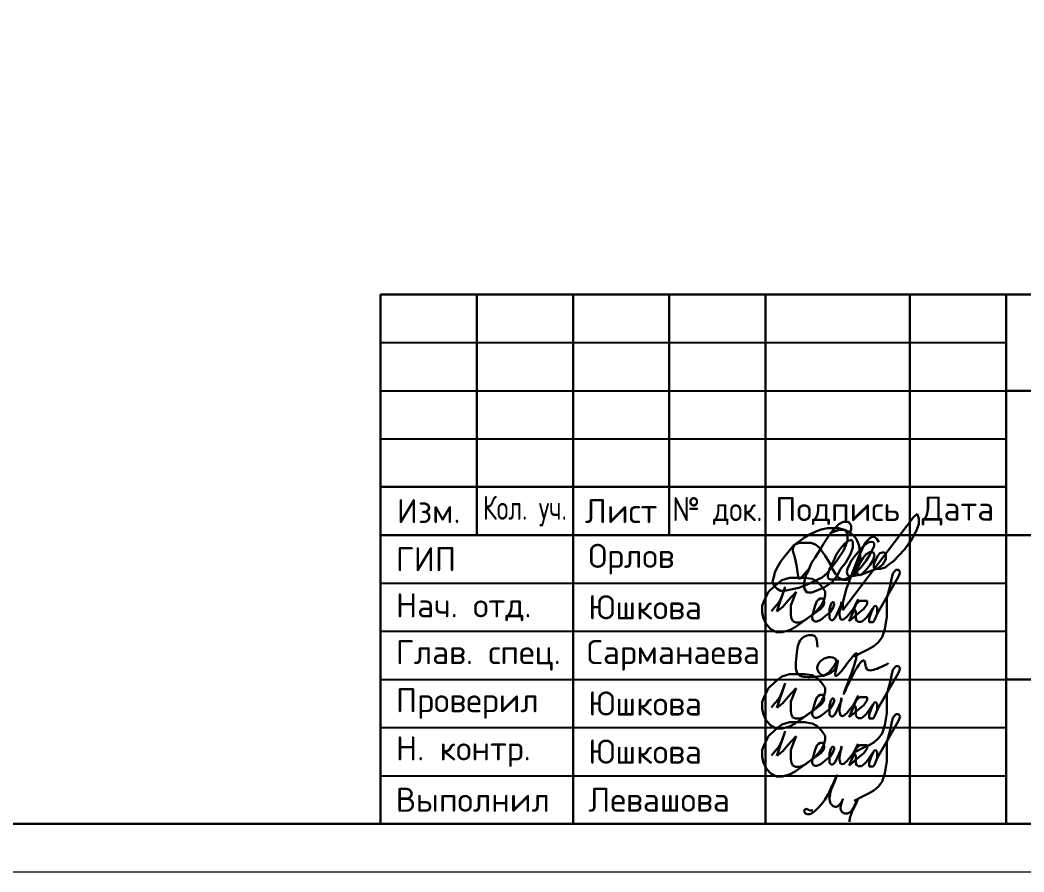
# Model space of a CAD drawing. Extents: x -965262 to 1142518, y -357520 to 71675.
# Drawn here: x 242523 to 252953, y -240088 to -231237 of the extents above; entities that cross this region are included whole.
import ezdxf

# ---------------------------------------------------------------- set-up
doc = ezdxf.new("R2010")
doc.units = 0
doc.header["$LTSCALE"] = 10
doc.layers.get('0').update_dxf_attribs({"linetype": 'CONTINUOUS', "lineweight": 30})
doc.layers.add('Ростверк', color=155, linetype='CONTINUOUS', lineweight=40)
doc.layers.add('светиль', color=40, linetype='CONTINUOUS', lineweight=30)
doc.styles.add('GOST 2.304', font='isocpeur.ttf', dxfattribs={"width": 0.75, "height": 250})

# ---------------------------------------------------------------- blocks, each defined once
blk = doc.blocks.new('12314')
at = {"layer": 'светиль', "color": 7}
for p, q in [((-140554.16, -9024.02), (-140563.33, -9036.08)), ((-140553.68, -9023.57), (-140554.16, -9024.02)), ((-140553.48, -9024.17), (-140553.68, -9023.57)), ((-140553.48, -9024.93), (-140553.48, -9024.17)), ((-140563.31, -9024.63), (-140563.86, -9024.92)), ((-140562.63, -9024.63), (-140563.31, -9024.63)), ((-140562.25, -9025.09), (-140562.63, -9024.63))]:
    blk.add_line(p, q, dxfattribs=at)
at = {"layer": 'светиль', "color": 7, "lineweight": 30}
for p, q in [((-140566.15, -9025.6), (-140566.84, -9025.89)), ((-140565.34, -9025.42), (-140566.15, -9025.6)), ((-140564.57, -9025.42), (-140565.34, -9025.42)), ((-140563.83, -9025.64), (-140564.97, -9026.08)), ((-140564.33, -9025.41), (-140564.8, -9025.96)), ((-140563.88, -9025.42), (-140564.57, -9025.42)), ((-140563.86, -9024.92), (-140564.33, -9025.41)), ((-140563.17, -9025.64), (-140563.88, -9025.42)), ((-140563.03, -9025.64), (-140563.83, -9025.64)), ((-140562.54, -9025.9), (-140563.17, -9025.64)), ((-140562.73, -9026.18), (-140563.03, -9025.64)), ((-140562.48, -9026.16), (-140562.25, -9025.58)), ((-140562.25, -9025.58), (-140562.25, -9025.09)), ((-140553.84, -9025.85), (-140553.48, -9024.93)), ((-140568.33, -9026.67), (-140568.97, -9027.12)), ((-140567.57, -9026.24), (-140568.33, -9026.67)), ((-140566.84, -9025.89), (-140567.57, -9026.24)), ((-140565.26, -9026.56), (-140565.84, -9027.49)), ((-140564.8, -9025.96), (-140565.26, -9026.56)), ((-140563.2, -9028.3), (-140562.73, -9027.06)), ((-140562.64, -9027.1), (-140563.14, -9027.49)), ((-140562.73, -9027.06), (-140562.73, -9026.18)), ((-140562.21, -9026.96), (-140562.64, -9027.1)), ((-140561.96, -9026.39), (-140562.54, -9025.9)), ((-140562.06, -9027.2), (-140562.21, -9026.96)), ((-140561.57, -9026.86), (-140561.96, -9026.39)), ((-140561.27, -9027.61), (-140561.57, -9026.86)), ((-140560.44, -9027.33), (-140559.85, -9026.75)), ((-140559.85, -9026.75), (-140559.52, -9026.57)), ((-140559.52, -9026.57), (-140559.22, -9026.57)), ((-140559.22, -9026.57), (-140558.92, -9026.81)), ((-140558.92, -9026.81), (-140558.69, -9027.25)), ((-140554.82, -9027.5), (-140554.34, -9026.8)), ((-140554.34, -9026.8), (-140553.84, -9025.85)), ((-140570.3, -9028.39), (-140571.04, -9029.28)), ((-140569.69, -9027.65), (-140570.3, -9028.39)), ((-140569.86, -9028.04), (-140569.59, -9027.58)), ((-140569.86, -9028.4), (-140569.86, -9028.04)), ((-140569.59, -9029.26), (-140569.86, -9028.4)), ((-140568.97, -9027.12), (-140569.69, -9027.65)), ((-140569.59, -9027.58), (-140568.96, -9027.35)), ((-140568.96, -9027.35), (-140568.18, -9027.35)), ((-140568.18, -9027.35), (-140567.49, -9027.35)), ((-140567.49, -9027.35), (-140566.88, -9027.58)), ((-140566.24, -9028.17), (-140566.92, -9029.25)), ((-140566.88, -9027.58), (-140566.44, -9027.96)), ((-140566.44, -9027.96), (-140566.02, -9028.46)), ((-140565.84, -9027.49), (-140566.24, -9028.17)), ((-140564.18, -9029.72), (-140563.2, -9028.3)), ((-140563.64, -9028.1), (-140564.16, -9028.81)), ((-140563.14, -9027.49), (-140563.64, -9028.1)), ((-140562.35, -9028.81), (-140562.06, -9027.96)), ((-140562.06, -9027.96), (-140562.06, -9027.2)), ((-140560.77, -9027.9), (-140561.87, -9029.18)), ((-140561.11, -9028.6), (-140561.27, -9027.61)), ((-140561.23, -9029), (-140560.44, -9027.33)), ((-140560.4, -9027.57), (-140560.77, -9027.9)), ((-140560.04, -9027.3), (-140560.4, -9027.57)), ((-140559.71, -9027.2), (-140560.04, -9027.3)), ((-140559.94, -9029.04), (-140559.56, -9028.37)), ((-140559.42, -9027.27), (-140559.71, -9027.2)), ((-140559.56, -9028.37), (-140559.27, -9027.77)), ((-140559.27, -9027.42), (-140559.42, -9027.27)), ((-140559.27, -9027.77), (-140559.27, -9027.42)), ((-140556.76, -9029.71), (-140555.38, -9028.26)), ((-140555.38, -9028.26), (-140554.82, -9027.5)), ((-140571.04, -9029.28), (-140571.46, -9029.82)), ((-140569.36, -9030.25), (-140569.59, -9029.26)), ((-140566.92, -9029.25), (-140567.41, -9029.95)), ((-140566.02, -9028.46), (-140565.66, -9029.03)), ((-140565.66, -9029.03), (-140565.26, -9029.64)), ((-140565.26, -9029.64), (-140564.95, -9030.14)), ((-140564.4, -9029.32), (-140564.7, -9029.97)), ((-140564.16, -9028.81), (-140564.4, -9029.32)), ((-140562.97, -9029.89), (-140562.35, -9028.81)), ((-140561.87, -9029.18), (-140562.3, -9029.77)), ((-140562.02, -9030.97), (-140561.23, -9029)), ((-140561.33, -9030.12), (-140561.11, -9029.29)), ((-140561.11, -9029.29), (-140561.11, -9028.6)), ((-140560.71, -9029.29), (-140561.09, -9029.88)), ((-140560.32, -9028.83), (-140560.71, -9029.29)), ((-140560.36, -9029.73), (-140559.94, -9029.04)), ((-140559.82, -9028.54), (-140560.32, -9028.83)), ((-140559.41, -9028.54), (-140559.82, -9028.54)), ((-140559.8, -9030.21), (-140559.41, -9029.59)), ((-140559.25, -9028.91), (-140559.41, -9028.54)), ((-140559.41, -9029.59), (-140559.25, -9028.91)), ((-140559.16, -9029.68), (-140559.34, -9030.17)), ((-140558.8, -9029.03), (-140559.16, -9029.68)), ((-140558.54, -9028.69), (-140558.8, -9029.03)), ((-140558.03, -9028.57), (-140558.54, -9028.69)), ((-140558.16, -9030.16), (-140557.76, -9029.45)), ((-140557.76, -9028.86), (-140558.03, -9028.57)), ((-140557.76, -9029.45), (-140557.76, -9028.86)), ((-140557.36, -9030.17), (-140556.76, -9029.71)), ((-140571.77, -9030.41), (-140572.17, -9031.14)), ((-140571.46, -9029.82), (-140571.77, -9030.41)), ((-140569.1, -9031.98), (-140569.36, -9030.25)), ((-140567.67, -9030.62), (-140568.83, -9031.98)), ((-140567.85, -9031.02), (-140568.11, -9031.44)), ((-140567.41, -9029.95), (-140567.85, -9031.02)), ((-140565.39, -9031.3), (-140564.18, -9029.72)), ((-140565.07, -9030.79), (-140565.22, -9031.17)), ((-140564.92, -9030.46), (-140565.1, -9030.81)), ((-140564.95, -9030.14), (-140564.67, -9030.77)), ((-140564.7, -9029.97), (-140564.92, -9030.46)), ((-140564.67, -9030.77), (-140564.3, -9031.38)), ((-140564.05, -9031.53), (-140563.69, -9030.8)), ((-140563.69, -9030.8), (-140562.97, -9029.89)), ((-140562.85, -9033.28), (-140562.02, -9030.97)), ((-140562.72, -9030.69), (-140562.83, -9031.1)), ((-140562.54, -9030.28), (-140562.72, -9030.69)), ((-140562.3, -9029.77), (-140562.54, -9030.28)), ((-140561.96, -9031.29), (-140561.61, -9030.7)), ((-140561.91, -9031.51), (-140560.99, -9030.54)), ((-140561.61, -9030.7), (-140561.33, -9030.12)), ((-140561.38, -9030.53), (-140561.5, -9030.94)), ((-140561.5, -9030.94), (-140561.5, -9031.27)), ((-140561.09, -9029.88), (-140561.38, -9030.53)), ((-140560.99, -9030.54), (-140560.36, -9029.73)), ((-140560.91, -9031.44), (-140560.36, -9030.89)), ((-140560.36, -9030.89), (-140559.8, -9030.21)), ((-140559.91, -9031.09), (-140558.85, -9030.69)), ((-140559.34, -9030.17), (-140559.34, -9030.53)), ((-140559.34, -9030.53), (-140559.22, -9030.72)), ((-140559.22, -9030.72), (-140558.47, -9030.72)), ((-140558.85, -9030.69), (-140558.16, -9030.16)), ((-140558.47, -9030.72), (-140557.84, -9030.53)), ((-140557.84, -9030.53), (-140557.36, -9030.17)), ((-140572.3, -9031.79), (-140572.49, -9032.37)), ((-140572.17, -9031.14), (-140572.3, -9031.79)), ((-140568.83, -9031.98), (-140569.1, -9031.98)), ((-140568.11, -9031.44), (-140568.36, -9032.46)), ((-140567.78, -9032.69), (-140566.97, -9032.3)), ((-140566.97, -9032.3), (-140566.01, -9031.84)), ((-140566.01, -9031.84), (-140565.39, -9031.3)), ((-140565.22, -9031.17), (-140565.31, -9031.55)), ((-140565.31, -9031.55), (-140565.31, -9031.83)), ((-140565.31, -9031.83), (-140565.15, -9032.01)), ((-140565.15, -9032.01), (-140564.95, -9032.09)), ((-140564.95, -9032.09), (-140564.71, -9032.09)), ((-140564.71, -9032.09), (-140564.33, -9032.09)), ((-140564.69, -9032.4), (-140564.05, -9031.53)), ((-140564.34, -9032.1), (-140563.17, -9032.1)), ((-140564.3, -9031.38), (-140563.85, -9031.91)), ((-140563.85, -9031.91), (-140563.29, -9032.14)), ((-140563.29, -9032.14), (-140562.79, -9032.14)), ((-140563.17, -9032.1), (-140562.57, -9031.83)), ((-140562.83, -9031.1), (-140562.75, -9031.5)), ((-140562.79, -9032.14), (-140562.24, -9031.69)), ((-140562.75, -9031.5), (-140562.62, -9031.65)), ((-140562.62, -9031.65), (-140562.35, -9031.73)), ((-140562.57, -9031.83), (-140561.91, -9031.51)), ((-140562.35, -9031.73), (-140560.91, -9031.44)), ((-140562.24, -9031.69), (-140561.96, -9031.29)), ((-140561.5, -9031.27), (-140561.38, -9031.45)), ((-140561.38, -9031.45), (-140561.1, -9031.55)), ((-140561.1, -9031.55), (-140559.91, -9031.09)), ((-140572.49, -9032.37), (-140572.25, -9032.93)), ((-140572.25, -9032.93), (-140571.86, -9033.33)), ((-140571.86, -9033.33), (-140571.43, -9033.6)), ((-140571.43, -9033.6), (-140570.92, -9033.6)), ((-140570.92, -9033.6), (-140569.07, -9033.19)), ((-140569.07, -9033.19), (-140567.78, -9032.69)), ((-140568.36, -9032.46), (-140568.36, -9033.22)), ((-140568.36, -9033.22), (-140568, -9033.8)), ((-140567.37, -9033.8), (-140566.58, -9033.5)), ((-140566.58, -9033.5), (-140565.62, -9033.07)), ((-140565.62, -9033.07), (-140564.69, -9032.4)), ((-140563.1, -9034.11), (-140562.85, -9033.28)), ((-140568, -9033.8), (-140567.37, -9033.8)), ((-140563.33, -9035.09), (-140563.1, -9034.11)), ((-140563.33, -9036.08), (-140563.33, -9035.09))]:
    blk.add_line(p, q, dxfattribs=at)
blk = doc.blocks.new('12345')
at = {"layer": 'светиль', "color": 7, "lineweight": 30}
for p, q in [((-140559.1, -9043.56), (-140556.32, -9038.73)), ((-140557.05, -9038.33), (-140557.25, -9039.09)), ((-140556.66, -9037.86), (-140557.05, -9038.33)), ((-140556.33, -9037.86), (-140556.66, -9037.86)), ((-140556.11, -9038.15), (-140556.33, -9037.86)), ((-140556.32, -9038.73), (-140556.11, -9038.15)), ((-140572.41, -9039.94), (-140573.2, -9040.71)), ((-140571.46, -9039.22), (-140572.41, -9039.94)), ((-140571.06, -9040.06), (-140572.14, -9043.29)), ((-140570.49, -9038.9), (-140571.46, -9039.22)), ((-140571.43, -9041.18), (-140571.06, -9040.06)), ((-140569.42, -9038.9), (-140570.49, -9038.9)), ((-140568.52, -9038.9), (-140569.42, -9038.9)), ((-140567.56, -9039.05), (-140568.52, -9038.9)), ((-140566.95, -9039.39), (-140567.56, -9039.05)), ((-140566.31, -9039.99), (-140566.95, -9039.39)), ((-140565.87, -9040.67), (-140566.31, -9039.99)), ((-140557.41, -9039.95), (-140557.85, -9041.53)), ((-140557.25, -9039.09), (-140557.41, -9039.95)), ((-140573.2, -9040.71), (-140573.7, -9041.68)), ((-140571.63, -9041.61), (-140571.43, -9041.18)), ((-140570.71, -9041.9), (-140569.64, -9040.72)), ((-140569.89, -9041.38), (-140570.11, -9041.93)), ((-140569.64, -9040.72), (-140569.89, -9041.38)), ((-140566.02, -9041.8), (-140565.87, -9041.2)), ((-140565.87, -9041.2), (-140565.87, -9040.67)), ((-140573.7, -9041.68), (-140574.05, -9042.49)), ((-140574.05, -9042.49), (-140574.05, -9043.41)), ((-140572.84, -9043.22), (-140572.42, -9042.74)), ((-140572.42, -9042.74), (-140571.87, -9042.12)), ((-140572.14, -9043.29), (-140571.35, -9042.66)), ((-140571.87, -9042.12), (-140571.63, -9041.61)), ((-140571.35, -9042.66), (-140570.71, -9041.9)), ((-140570.11, -9041.93), (-140570.33, -9042.48)), ((-140570.33, -9042.48), (-140570.33, -9043.11)), ((-140567.17, -9042.51), (-140567.29, -9042.94)), ((-140567.05, -9042.26), (-140567.17, -9042.51)), ((-140566.92, -9041.93), (-140567.05, -9042.26)), ((-140566.72, -9041.73), (-140566.92, -9041.93)), ((-140566.86, -9043.05), (-140566.38, -9042.48)), ((-140566.51, -9041.6), (-140566.72, -9041.73)), ((-140566.18, -9041.6), (-140566.51, -9041.6)), ((-140566.41, -9042.91), (-140566.06, -9042.48)), ((-140566.38, -9042.48), (-140566.02, -9041.8)), ((-140566.02, -9041.8), (-140566.18, -9041.6)), ((-140566.06, -9042.48), (-140565.98, -9042.1)), ((-140565.98, -9042.1), (-140566.02, -9041.8)), ((-140565.22, -9042.67), (-140565.29, -9042.92)), ((-140565.1, -9042.35), (-140565.22, -9042.67)), ((-140564.94, -9042.08), (-140565.1, -9042.35)), ((-140564.75, -9042.08), (-140564.94, -9042.08)), ((-140564.8, -9042.76), (-140564.66, -9042.25)), ((-140564.66, -9042.25), (-140564.75, -9042.08)), ((-140564.05, -9042.98), (-140563.75, -9042.33)), ((-140563.75, -9042), (-140563.95, -9043.15)), ((-140563.75, -9042.33), (-140563.75, -9042)), ((-140561.55, -9041.69), (-140562.73, -9044.51)), ((-140562.21, -9042.97), (-140561.9, -9042.38)), ((-140561.9, -9042.38), (-140561.55, -9041.69)), ((-140561.37, -9041.9), (-140561.9, -9042.38)), ((-140560.81, -9041.9), (-140561.37, -9041.9)), ((-140560.38, -9041.9), (-140560.81, -9041.9)), ((-140560.81, -9042.92), (-140560.38, -9042.31)), ((-140560.38, -9042.31), (-140560.38, -9041.9)), ((-140559.54, -9042.71), (-140559.84, -9043.32)), ((-140559.75, -9042.98), (-140559.55, -9042.72)), ((-140559.3, -9042.49), (-140559.57, -9042.67)), ((-140559.1, -9042.75), (-140559.3, -9042.49)), ((-140559.1, -9043.58), (-140559.1, -9042.75)), ((-140557.85, -9041.53), (-140557.85, -9042.71)), ((-140557.85, -9042.71), (-140557.85, -9043.98)), ((-140574.05, -9043.41), (-140573.91, -9044.04)), ((-140573.91, -9044.04), (-140573.52, -9044.92)), ((-140570.33, -9043.11), (-140570.33, -9043.58)), ((-140570.33, -9043.58), (-140570.25, -9044.1)), ((-140569.75, -9045.31), (-140567.32, -9043.57)), ((-140568.32, -9044.29), (-140567.84, -9043.94)), ((-140567.84, -9043.94), (-140567.32, -9043.57)), ((-140567.38, -9043.27), (-140567.53, -9043.89)), ((-140567.53, -9043.89), (-140567.53, -9044.17)), ((-140567.29, -9042.94), (-140567.38, -9043.27)), ((-140567.32, -9043.57), (-140566.41, -9042.91)), ((-140567.32, -9043.57), (-140566.86, -9043.05)), ((-140566.14, -9044.15), (-140565.86, -9043.89)), ((-140565.86, -9043.89), (-140565.21, -9043.37)), ((-140565.29, -9042.92), (-140565.29, -9043.17)), ((-140565.29, -9043.17), (-140565.29, -9043.66)), ((-140565.29, -9043.66), (-140565.29, -9044.11)), ((-140565.21, -9043.37), (-140564.8, -9042.76)), ((-140564.57, -9044.09), (-140564.35, -9043.62)), ((-140564.35, -9043.62), (-140564.05, -9042.98)), ((-140563.95, -9043.15), (-140564.01, -9043.51)), ((-140564.01, -9043.51), (-140564.01, -9043.77)), ((-140564.01, -9043.77), (-140563.92, -9044.1)), ((-140563.42, -9044.29), (-140563.06, -9043.97)), ((-140563.06, -9043.97), (-140562.6, -9043.43)), ((-140562.73, -9044.51), (-140562.09, -9043)), ((-140562.73, -9044.51), (-140561.47, -9043.46)), ((-140562.6, -9043.43), (-140562.21, -9042.97)), ((-140562.09, -9043), (-140561.94, -9043.08)), ((-140561.94, -9043.08), (-140561.85, -9043.24)), ((-140561.85, -9043.24), (-140561.85, -9043.58)), ((-140561.85, -9043.58), (-140561.85, -9043.8)), ((-140561.85, -9043.8), (-140561.85, -9044.05)), ((-140561.85, -9044.05), (-140561.85, -9044.26)), ((-140561.47, -9043.46), (-140560.81, -9042.92)), ((-140560.47, -9044.07), (-140560.28, -9043.75)), ((-140560.28, -9043.75), (-140560.03, -9043.35)), ((-140559.84, -9043.32), (-140560.12, -9044.18)), ((-140560.03, -9043.35), (-140559.75, -9042.98)), ((-140559.43, -9044.42), (-140559.1, -9043.58)), ((-140557.85, -9043.98), (-140558.12, -9045.55)), ((-140573.52, -9044.92), (-140572.91, -9045.57)), ((-140570.48, -9045.69), (-140569.75, -9045.31)), ((-140570.25, -9044.1), (-140570.05, -9044.52)), ((-140570.05, -9044.52), (-140569.67, -9044.68)), ((-140569.67, -9044.68), (-140569.13, -9044.68)), ((-140569.13, -9044.68), (-140568.64, -9044.49)), ((-140568.64, -9044.49), (-140568.32, -9044.29)), ((-140567.53, -9044.17), (-140567.42, -9044.42)), ((-140567.42, -9044.42), (-140567.23, -9044.58)), ((-140567.23, -9044.58), (-140566.96, -9044.58)), ((-140566.96, -9044.58), (-140566.73, -9044.48)), ((-140566.73, -9044.48), (-140566.43, -9044.34)), ((-140566.43, -9044.34), (-140566.14, -9044.15)), ((-140565.29, -9044.11), (-140565.2, -9044.32)), ((-140565.2, -9044.32), (-140565.05, -9044.41)), ((-140565.05, -9044.41), (-140564.85, -9044.41)), ((-140564.85, -9044.41), (-140564.57, -9044.09)), ((-140563.92, -9044.1), (-140563.85, -9044.29)), ((-140563.85, -9044.29), (-140563.62, -9044.36)), ((-140563.62, -9044.36), (-140563.42, -9044.29)), ((-140561.85, -9044.26), (-140561.75, -9044.47)), ((-140561.75, -9044.47), (-140561.57, -9044.62)), ((-140561.57, -9044.62), (-140561.32, -9044.62)), ((-140561.32, -9044.62), (-140561.15, -9044.62)), ((-140561.15, -9044.62), (-140560.72, -9044.27)), ((-140560.72, -9044.27), (-140560.47, -9044.07)), ((-140560.12, -9044.18), (-140560.12, -9044.67)), ((-140560.12, -9044.67), (-140559.6, -9044.67)), ((-140559.6, -9044.67), (-140559.43, -9044.42)), ((-140572.91, -9045.57), (-140572.18, -9045.96)), ((-140572.18, -9045.96), (-140571.44, -9045.96)), ((-140571.44, -9045.96), (-140570.48, -9045.69)), ((-140558.46, -9046.62), (-140558.91, -9047.24)), ((-140558.12, -9045.55), (-140558.46, -9046.62)), ((-140559.54, -9047.77), (-140560.24, -9048.16)), ((-140558.91, -9047.24), (-140559.54, -9047.77)), ((-140561.01, -9048.54), (-140562.09, -9049.1)), ((-140560.24, -9048.16), (-140561.01, -9048.54))]:
    blk.add_line(p, q, dxfattribs=at)

msp = doc.modelspace()

# ---------------------------------------------------------------- linework, layer by layer
for p, q in [((246267.6, -234087.8, 9801.8), (264767.6, -234087.8, 9801.8)), ((246267.6, -239587.8, 9801.8), (246267.6, -234087.8, 9801.8)), ((247267.6, -234087.8, 9801.8), (247267.6, -236587.8, 9801.8)), ((248267.6, -234087.8, 9801.8), (248267.6, -239587.8, 9801.8)), ((249267.6, -234087.8, 9801.8), (249267.6, -236587.8, 9801.8)), ((250267.6, -234087.8, 9801.8), (250267.6, -239587.8, 9801.8)), ((251767.6, -234087.8, 9801.8), (251767.6, -239587.8, 9801.8)), ((252767.6, -239587.8, 9801.8), (252767.6, -234088.8, 9801.8)), ((252767.6, -235087.8, 9801.8), (264767.6, -235087.8, 9801.8)), ((246267.6, -236087.8, 9801.8), (252767.6, -236087.8, 9801.8)), ((246267.6, -236587.8, 9801.8), (264767.6, -236587.8, 9801.8)), ((252767.6, -238087.8, 9801.8), (264767.6, -238087.8, 9801.8))]:
    msp.add_line(p, q)
at = {"lineweight": 25}
for p, q in [((246267.6, -234587.8, 9801.8), (252767.6, -234587.8, 9801.8)), ((246267.6, -235087.8, 9801.8), (252767.6, -235087.8, 9801.8)), ((246267.6, -235587.8, 9801.8), (252767.6, -235587.8, 9801.8)), ((246267.6, -237087.8, 9801.8), (252767.6, -237087.8, 9801.8)), ((246267.6, -237587.8, 9801.8), (252767.6, -237587.8, 9801.8)), ((246267.6, -238087.8, 9801.8), (252767.6, -238087.8, 9801.8)), ((246267.6, -238587.8, 9801.8), (252767.6, -238587.8, 9801.8)), ((246267.6, -239087.8, 9801.8), (252767.6, -239087.8, 9801.8))]:
    msp.add_line(p, q, dxfattribs=at)
at = {"lineweight": 15}
msp.add_line((248267.6, -238087.8, 9801.8), (248267.6, -237587.8, 9801.8), dxfattribs=at)
at = {"ltscale": 100}
msp.add_line((246267.6, -239587.8, 9801.8), (264767.6, -239587.8, 9801.8), dxfattribs=at)
at = {"lineweight": 15, "elevation": 9801.8}
msp.add_lwpolyline([(265267.6, -180687.8), (179667.6, -180687.8), (179667.6, -240087.8), (265267.6, -240087.8)], close=True, dxfattribs=at)
at = {"elevation": 9801.8}
msp.add_lwpolyline([(264767.6, -181187.8), (181667.6, -181187.8), (181667.6, -239587.8), (264767.6, -239587.8)], close=True, dxfattribs=at)
at = {"layer": 'Ростверк', "color": 0, "linetype": 'ByBlock', "lineweight": 30}
msp.add_spline([(250807.2, -237752.1, 9801.8), (250775.7, -237635.3, 9801.8), (250653.3, -237654.6, 9801.8), (250594.7, -237806.9, 9801.8), (250613.9, -238040.9, 9801.8), (250776.3, -238060, 9801.8), (250898.8, -238040.6, 9801.8), (251002.1, -237952.9, 9801.8), (250995.8, -237877.7, 9801.8), (250839.2, -237896.7, 9801.8), (250808.6, -237989.5, 9801.8), (250866.2, -238045.7, 9801.8), (251020, -237892.2, 9801.8), (250992.6, -238045.1, 9801.8), (251206.6, -237816.3, 9801.8), (251079.6, -238238.1, 9801.8), (251299.3, -237903.9, 9801.8), (251318.9, -237977.3, 9801.8), (251445.4, -237968.7, 9801.8), (251547, -237919, 9801.8)], degree=3, dxfattribs=at)
msp.add_open_spline([(250760.9, -239450.1, 9801.8), (250724.6, -239452.6, 9801.8), (250699.7, -239431, 9801.8), (250688.7, -239433.9, 9801.8), (250668.1, -239442.8, 9801.8), (250672.1, -239475.5, 9801.8), (250692.1, -239486.7, 9801.8), (250711.1, -239488.7, 9801.8), (250748.2, -239485.4, 9801.8), (250808.2, -239430.4, 9801.8), (250867.8, -239364.7, 9801.8), (250912.2, -239292.1, 9801.8), (250947.1, -239221.9, 9801.8), (250972.2, -239165.8, 9801.8), (251031.2, -239035.9, 9801.8), (250967.4, -239191.3, 9801.8), (250944.4, -239245.5, 9801.8), (250933, -239311.3, 9801.8), (250929.5, -239362.8, 9801.8), (250966.5, -239407.1, 9801.8), (251034.4, -239419.7, 9801.8), (251097, -239278, 9801.8), (251037.3, -239407.4, 9801.8), (251053, -239462.1, 9801.8), (251090.8, -239483.5, 9801.8), (251153.3, -239477.4, 9801.8), (251181.5, -239420.8, 9801.8), (251243.5, -239301.7, 9801.8), (251187.6, -239425.5, 9801.8), (251160.4, -239474.9, 9801.8), (251145.7, -239525.5, 9801.8), (251140.6, -239554.6, 9801.8), (251138.7, -239567.1, 9801.8)], degree=3, knots=[0, 0, 0, 0, 0.2975043, 0.4847258, 0.5987692, 0.7870476, 0.9695013, 1.2103337, 1.4671083, 1.8349259, 2.4022139, 2.7963302, 3.1188042, 3.534012, 3.9245364, 4.4236833, 4.9141554, 5.0766289, 5.4058204, 5.6497994, 5.873359, 6.3431706, 6.7835022, 7.020827, 7.2049808, 7.3798762, 7.8935679, 8.2160122, 8.6797881, 8.9661728, 9.2392427, 9.4249658, 9.4249658, 9.4249658, 9.4249658], dxfattribs=at)

# ---------------------------------------------------------------- block references
at = {"layer": 'светиль', "xscale": 80, "yscale": 80, "zscale": 80}
for name, p in [('12314', (11496138.6, 485519.3, 9801.8)), ('12345', (11496155.7, 486080, 9801.8)), ('12345', (11496155.7, 485080, 9801.8)), ('12345', (11496155.7, 484580, 9801.8))]:
    msp.add_blockref(name, p, dxfattribs=at)

# ---------------------------------------------------------------- texts
at = {"char_height": 250, "style": 'GOST 2.304'}
for s, width, heights, insert, attachment_point in [('{\\W1;Изм.}', 1000, [0], (246767.6, -236337.8, 9801.8), 5), ('Кол. уч.', 1000, [0], (247767.6, -236337.8, 9801.8), 5), ('{\\W1;Лист}', 1000, [0], (248767.6, -236337.8, 9801.8), 5), ('{\\W0.85;№ док.}', 1000, [0], (249767.6, -236337.8, 9801.8), 5), ('{\\W1;Подпись}', 1500, [0], (251017.6, -236337.8, 9801.8), 5), ('{\\W1;Дата}', 1000, [0], (252267.6, -236337.8, 9801.8), 5), ('{\\W1; ГИП}', 2000, [0], (246267.6, -236837.8, 9801.8), 4), ('{\\W1; Орлов}', 2000, [0], (248267.6, -236837.8, 9801.8), 4), ('{\\W1; Нач. отд.}', 2000, [0], (246267.6, -237337.8, 9801.8), 4), ('{\\W1; Юшкова}', 2000, [0], (248267.6, -237337.8, 9801.8), 4), ('{\\W1; Глав. спец.}', 2000, [0], (246267.6, -237837.8, 9801.8), 4), ('{\\W0.9; \\W1;Сарманаева}', 2000, [500], (248267.6, -237837.8, 9801.8), 4), ('{\\W1; Проверил}', 2000, [0], (246267.6, -238337.8, 9801.8), 4), ('{\\W1; Юшкова}', 2000, [0], (248267.6, -238337.8, 9801.8), 4), ('{\\W1; Н. контр.}', 2000, [0], (246267.6, -238837.8, 9801.8), 4), ('{\\W1; Юшкова}', 2000, [0], (248267.6, -238837.8, 9801.8), 4), ('{\\W1; Выполнил}', 2000, [0], (246267.6, -239337.8, 9801.8), 4), ('{\\W1; Левашова}', 2000, [0], (248267.6, -239337.8, 9801.8), 4)]:
    msp.add_mtext_dynamic_manual_height_columns(s, width=width, gutter_width=1500, heights=heights, dxfattribs=dict(at, insert=insert, attachment_point=attachment_point))

doc.saveas('drawing.dxf')
